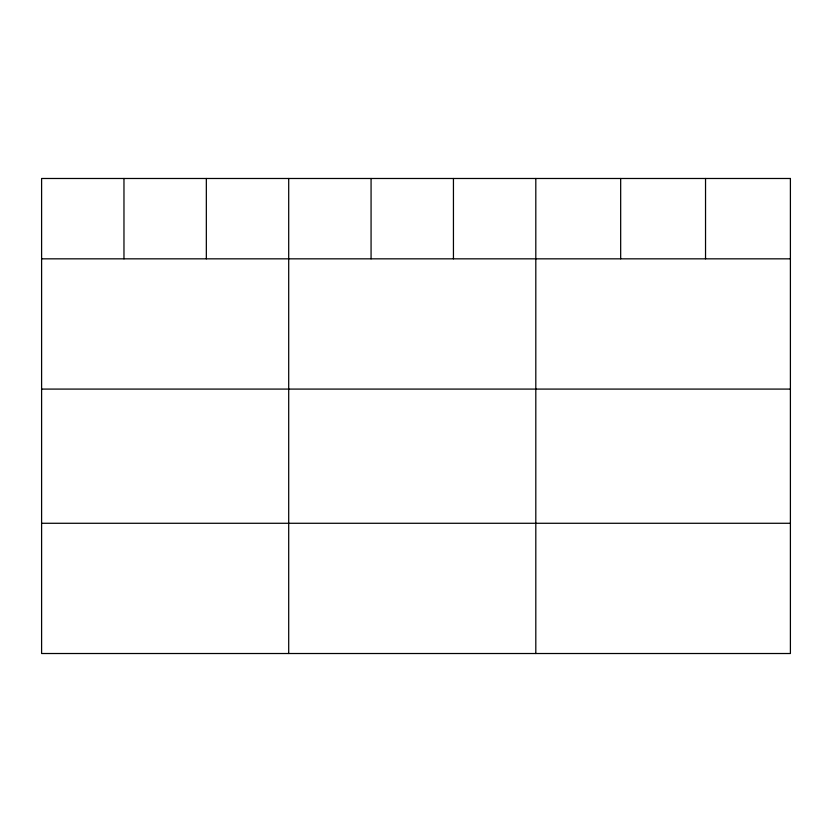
<?xml version="1.0" encoding="UTF-8"?>
<svg xmlns="http://www.w3.org/2000/svg" width="832" height="832" viewBox="0 0 832 832"><rect width="100%" height="100%" fill="white"/><g stroke="black" fill="none" stroke-linecap="round" stroke-linejoin="round"><path stroke-width="1.25" d="M41.6 258.835L790.4 258.835M41.6 389.085L790.4 389.085M41.6 523.276L790.4 523.276M705.536 178.485L705.536 258.835M620.672 178.485L620.672 258.835M535.808 178.485L535.808 653.515M453.44 178.485L453.44 258.835M371.072 178.485L371.072 258.835M288.704 178.485L288.704 653.515M206.336 178.485L206.336 258.835M123.968 178.485L123.968 258.835M790.4 178.485L41.6 178.485L41.6 653.515L790.4 653.515L790.4 178.485"/></g></svg>
